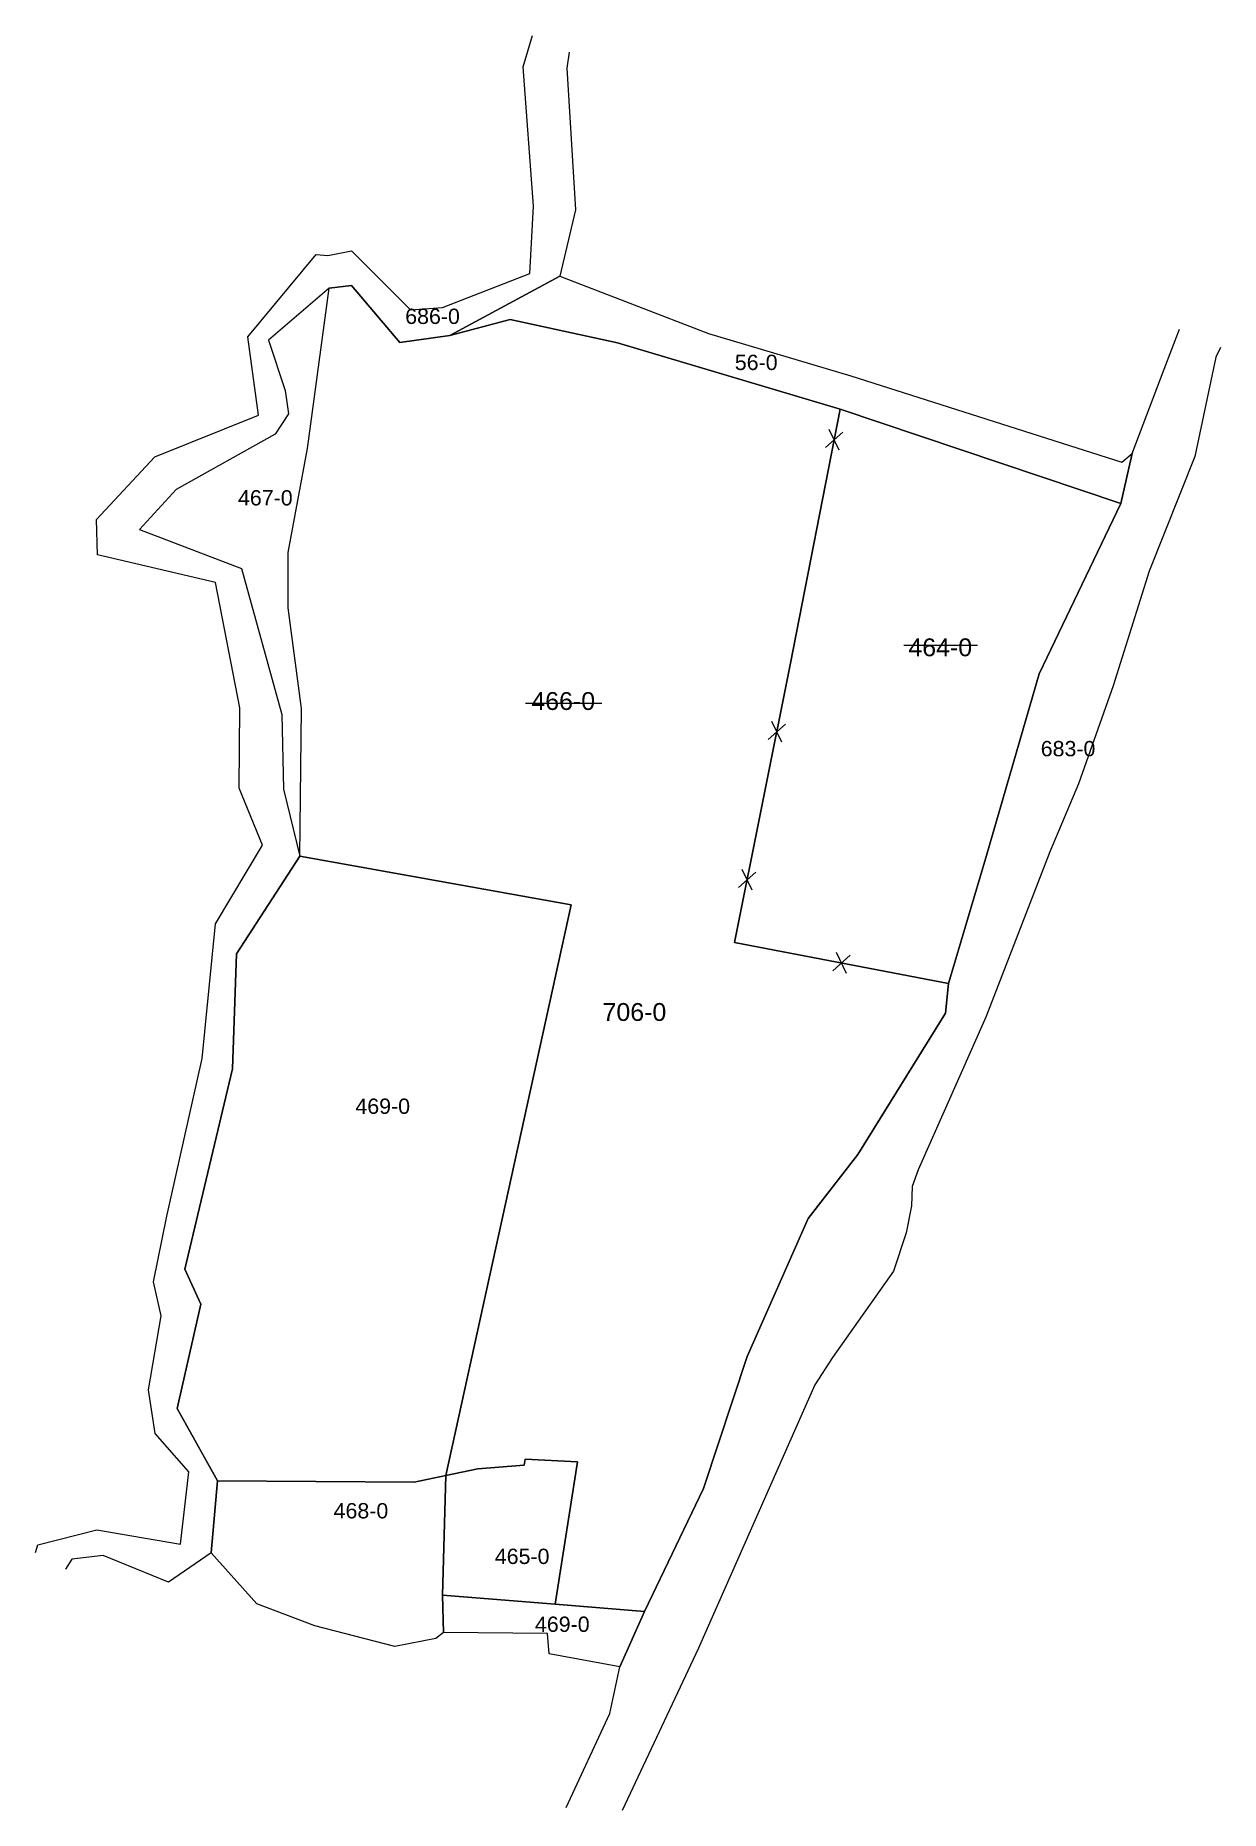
# Model space of a CAD drawing. Header units: metres. Extents: x 7508163 to 7508396, y 4696547 to 4696895.
import ezdxf

# ---------------------------------------------------------------- set-up
doc = ezdxf.new("R2010")
doc.units = ezdxf.units.M
for name, color, linetype, lineweight in [('Nr-Baz', 7, 'Continuous', 0), ('Nr-Kojshi', 251, 'Continuous', 0), ('Nr-Ri', 1, 'Continuous', 0), ('Parc-Baz', 7, 'Continuous', 0), ('Parc-Kojshi', 251, 'Continuous', 0), ('Parc-Re', 1, 'Continuous', 0)]:
    doc.layers.add(name, color=color, linetype=linetype, lineweight=lineweight)
doc.styles.get("Standard").update_dxf_attribs({"font": 'arial.ttf'})

msp = doc.modelspace()

# ---------------------------------------------------------------- linework, layer by layer
at = {"layer": 'Parc-Baz', "flags": 128}
for points in [[(7508244.61, 4696836.33), (7508256.46, 4696839.5), (7508277.53, 4696834.89), (7508321.19, 4696821.9), (7508311.45, 4696772.12), (7508300.46, 4696717.32), (7508342.42, 4696709.34), (7508341.83, 4696703.51), (7508324.65, 4696675.79), (7508314.9, 4696663.25), (7508302.95, 4696636.18), (7508294.36, 4696610.33), (7508282.82, 4696586.17), (7508265.29, 4696587.62), (7508269.7, 4696615.56), (7508259.39, 4696616.03), (7508259.21, 4696614.9), (7508250.13, 4696614.15), (7508243.88, 4696612.83), (7508268.4, 4696724.72), (7508215.24, 4696734.24), (7508215.57, 4696763.22), (7508212.93, 4696782.93), (7508212.93, 4696793.81), (7508216.72, 4696814.18), (7508220.98, 4696845.63), (7508225.34, 4696846.14), (7508234.81, 4696834.99), (7508244.61, 4696836.33)], [(7508321.19, 4696821.9), (7508376.18, 4696803.42), (7508360.2, 4696770.03), (7508349.88, 4696734.42), (7508342.42, 4696709.34), (7508300.46, 4696717.32), (7508311.45, 4696772.12), (7508321.19, 4696821.9)]]:
    msp.add_lwpolyline(points, dxfattribs=at)
at = {"layer": 'Parc-Kojshi'}
for points in [[(7508163.39, 4696597.78), (7508163.86, 4696599.27), (7508175.39, 4696602.22), (7508191.8, 4696599.41), (7508193.45, 4696613.55), (7508186.88, 4696621.1), (7508185.55, 4696629.67), (7508188.01, 4696644.15), (7508186.53, 4696650.81), (7508189.16, 4696663.67), (7508196.06, 4696694.61), (7508198.69, 4696720.98), (7508207.91, 4696736.4), (7508203.3, 4696747.6), (7508203.46, 4696763.37), (7508198.68, 4696787.91), (7508175.56, 4696793.34), (7508175.33, 4696800.26), (7508186.77, 4696812.54), (7508207.1, 4696820.72), (7508205.02, 4696836.06), (7508218.43, 4696852.23), (7508220.74, 4696851.99), (7508225.37, 4696852.92), (7508236.95, 4696841.34), (7508243.19, 4696841.8), (7508260.32, 4696848.51), (7508261.02, 4696861.71), (7508259.05, 4696888.99), (7508260.84, 4696895.15)], [(7508268.01, 4696891.9), (7508267.59, 4696888.73), (7508269.28, 4696861), (7508266.24, 4696847.98), (7508244.61, 4696836.33), (7508234.81, 4696834.99), (7508225.34, 4696846.14), (7508220.98, 4696845.63), (7508209.07, 4696835.43), (7508212.36, 4696825.58), (7508213.02, 4696820.96), (7508210.38, 4696817.01), (7508190.95, 4696806.13), (7508183.79, 4696798.33), (7508203.81, 4696790.66), (7508211.71, 4696762.05), (7508212.04, 4696747.42), (7508215.24, 4696734.24), (7508202.82, 4696715.11), (7508202.05, 4696692.56), (7508192.66, 4696653.31), (7508195.79, 4696646.42), (7508191.17, 4696626.02), (7508199.08, 4696611.84), (7508197.86, 4696597.73), (7508189.5, 4696591.97), (7508176.66, 4696597.2), (7508170.49, 4696596.43), (7508169.26, 4696594.5)], [(7508267.45, 4696547.8), (7508275.99, 4696566.19), (7508277.95, 4696575.34), (7508282.82, 4696586.17), (7508294.36, 4696610.33), (7508302.95, 4696636.18), (7508314.9, 4696663.25), (7508324.65, 4696675.79), (7508341.83, 4696703.51), (7508342.42, 4696709.34), (7508349.88, 4696734.42), (7508360.2, 4696770.03), (7508376.18, 4696803.42), (7508378.46, 4696813.19), (7508384.73, 4696829.77), (7508387.74, 4696837.61)], [(7508395.76, 4696833.98), (7508394.83, 4696832.07), (7508390.71, 4696812.62), (7508381.78, 4696790.12), (7508374.73, 4696767.66), (7508367.93, 4696748.46), (7508362.26, 4696735.12), (7508349.76, 4696702.72), (7508336.45, 4696672.75), (7508335.31, 4696669.54), (7508335.17, 4696665.71), (7508334.13, 4696660.42), (7508331.65, 4696652.9), (7508319.66, 4696636.02), (7508316.18, 4696630.61), (7508293.61, 4696579.49), (7508293.39, 4696578.99), (7508278.42, 4696547.19)], [(7508265.29, 4696587.62), (7508243.18, 4696589.37), (7508243.88, 4696612.83), (7508250.13, 4696614.15), (7508259.21, 4696614.9), (7508259.39, 4696616.03), (7508269.7, 4696615.56), (7508265.29, 4696587.62)]]:
    msp.add_lwpolyline(points, dxfattribs=at)
for points in [[(7508266.24, 4696847.98), (7508295.35, 4696836.73), (7508323.27, 4696828.46), (7508376.38, 4696811.51), (7508378.46, 4696813.19), (7508376.18, 4696803.42), (7508321.19, 4696821.9), (7508277.53, 4696834.89), (7508256.46, 4696839.5), (7508244.61, 4696836.33), (7508266.24, 4696847.98)], [(7508215.24, 4696734.24), (7508268.4, 4696724.72), (7508243.88, 4696612.83), (7508237.62, 4696611.52), (7508199.08, 4696611.84), (7508191.17, 4696626.02), (7508195.79, 4696646.42), (7508192.66, 4696653.31), (7508202.05, 4696692.56), (7508202.82, 4696715.11), (7508215.24, 4696734.24)], [(7508265.29, 4696587.62), (7508243.18, 4696589.37), (7508243.88, 4696612.83), (7508250.13, 4696614.15), (7508259.21, 4696614.9), (7508259.39, 4696616.03), (7508269.7, 4696615.56), (7508265.29, 4696587.62)], [(7508241.88, 4696580.92), (7508233.83, 4696579.36), (7508218.18, 4696583.38), (7508206.78, 4696587.73), (7508197.86, 4696597.73), (7508199.08, 4696611.84), (7508237.62, 4696611.52), (7508243.88, 4696612.83), (7508243.18, 4696589.37), (7508243.37, 4696582.11), (7508241.88, 4696580.92)], [(7508282.82, 4696586.17), (7508277.95, 4696575.34), (7508264.14, 4696577.91), (7508263.82, 4696581.89), (7508243.37, 4696582.11), (7508243.18, 4696589.37), (7508265.29, 4696587.62), (7508282.82, 4696586.17)]]:
    msp.add_lwpolyline(points, close=True, dxfattribs=at)
at = {"layer": 'Parc-Re', "flags": 128}
msp.add_lwpolyline([(7508321.19, 4696821.9), (7508376.18, 4696803.42), (7508360.2, 4696770.03), (7508349.88, 4696734.42), (7508342.42, 4696709.34), (7508341.83, 4696703.51), (7508324.65, 4696675.79), (7508314.9, 4696663.25), (7508302.95, 4696636.18), (7508294.36, 4696610.33), (7508282.82, 4696586.17), (7508265.29, 4696587.62), (7508269.7, 4696615.56), (7508259.39, 4696616.03), (7508259.21, 4696614.9), (7508250.13, 4696614.15), (7508243.88, 4696612.83), (7508268.4, 4696724.72), (7508215.24, 4696734.24), (7508215.57, 4696763.22), (7508212.93, 4696782.93), (7508212.93, 4696793.81), (7508216.72, 4696814.18), (7508220.98, 4696845.63), (7508225.34, 4696846.14), (7508234.81, 4696834.99), (7508244.61, 4696836.33), (7508256.46, 4696839.5), (7508277.53, 4696834.89)], close=True, dxfattribs=at)
for points in [[(7508318.32, 4696814.36), (7508321.7, 4696817.39)], [(7508321, 4696813.84), (7508319.02, 4696817.92)], [(7508333.63, 4696775.62), (7508348.13, 4696775.62)], [(7508259.49, 4696764.27), (7508274.43, 4696764.27)], [(7508309.74, 4696756.59), (7508307.75, 4696760.67)], [(7508307.06, 4696757.12), (7508310.43, 4696760.15)], [(7508301.24, 4696728.11), (7508304.61, 4696731.14)], [(7508303.92, 4696727.58), (7508301.93, 4696731.66)], [(7508322.43, 4696711.29), (7508320.45, 4696715.37)], [(7508319.75, 4696711.81), (7508323.13, 4696714.84)]]:
    msp.add_lwpolyline(points, dxfattribs=at)

# ---------------------------------------------------------------- texts
at = {"layer": 'Nr-Baz'}
for s, p in [('464-0', (7508334.55, 4696773.46)), ('466-0', (7508260.62, 4696762.93))]:
    msp.add_text(s, height=3.5, dxfattribs=at).set_placement(p)
at = {"layer": 'Nr-Kojshi'}
for s, p in [('686-0', (7508235.89, 4696838.6)), ('56-0', (7508300.52, 4696829.57)), ('467-0', (7508203.1, 4696803.02)), ('683-0', (7508360.5, 4696753.85)), ('469-0', (7508226.12, 4696683.75)), ('468-0', (7508221.85, 4696604.45)), ('465-0', (7508253.46, 4696595.51)), ('469-0', (7508261.33, 4696582.2))]:
    msp.add_text(s, height=3, dxfattribs=at).set_placement(p)
at = {"layer": 'Nr-Ri'}
msp.add_text('706-0', height=3.5, dxfattribs=at).set_placement((7508274.58, 4696701.97))

doc.saveas('drawing.dxf')
